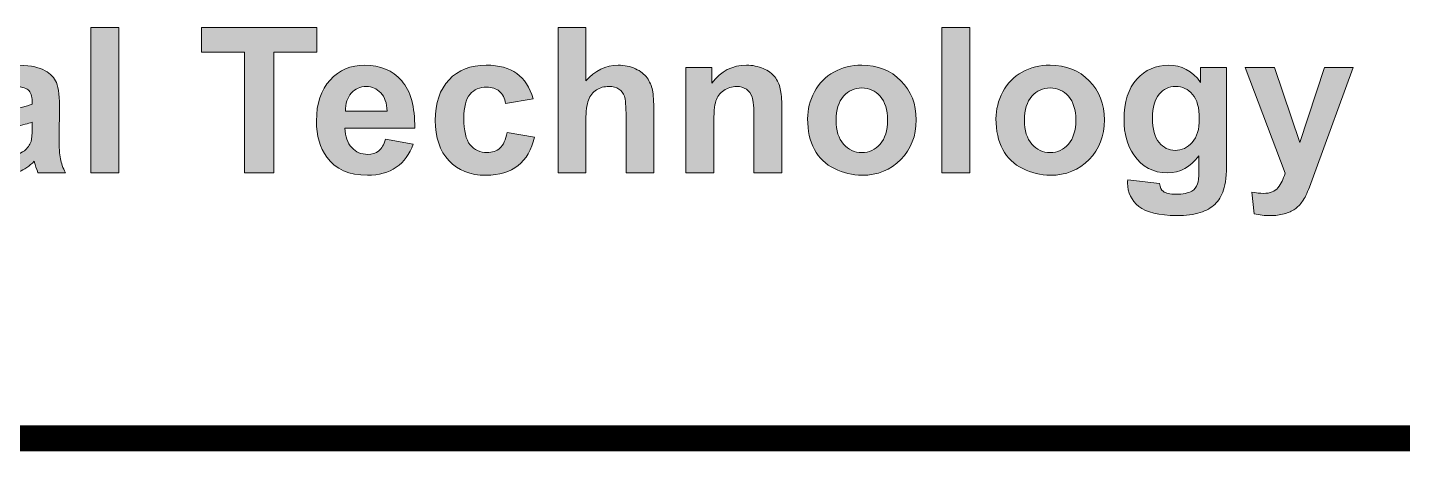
# Model space of a CAD drawing. Extents: x 148 to 221443, y -36682 to 6758.
# Drawn here: x 86883.9 to 87201.2, y -36085.2 to -35987.5 of the extents above; entities that cross this region are included whole.
import ezdxf

# ---------------------------------------------------------------- set-up
doc = ezdxf.new("R2010")
doc.units = 0
doc.header["$LTSCALE"] = 10
doc.header["$MEASUREMENT"] = 0
doc.layers.add('图层 1', color=7, linetype='Continuous')
doc.layers.add('图框层', color=7, linetype='Continuous', lineweight=15)

# ---------------------------------------------------------------- blocks, each defined once
blk = doc.blocks.new('block 6')
at = {"layer": '图层 1', "true_color": 0x0f208a}
h = blk.add_hatch(color=166, dxfattribs=at)
h.dxf.hatch_style = 2
h.paths.add_polyline_path([(117.188, -152.306), (117.188, -150.543), (117.526, -150.543), (117.526, -152.306)])
h = blk.add_hatch(color=166, dxfattribs=at)
h.dxf.hatch_style = 2
h.paths.add_polyline_path([(119.055, -152.306), (119.055, -150.841), (118.531, -150.841), (118.531, -150.543), (119.933, -150.543), (119.933, -150.841), (119.41, -150.841), (119.41, -152.306)])
h = blk.add_hatch(color=166, dxfattribs=at)
h.dxf.hatch_style = 2
edge = h.paths.add_edge_path()
edge.add_spline(control_points=[(123.201, -150.543), (123.201, -150.543), (123.201, -151.191), (123.201, -151.191), (123.31, -151.064), (123.441, -151), (123.592, -151), (123.67, -151), (123.74, -151.014), (123.802, -151.043), (123.865, -151.072), (123.912, -151.109), (123.944, -151.154), (123.975, -151.199), (123.997, -151.249), (124.009, -151.303), (124.02, -151.358), (124.026, -151.442), (124.026, -151.557), (124.026, -151.557), (124.026, -152.306), (124.026, -152.306), (124.026, -152.306), (123.688, -152.306), (123.688, -152.306), (123.688, -152.306), (123.688, -151.631), (123.688, -151.631), (123.688, -151.497), (123.682, -151.412), (123.669, -151.376), (123.656, -151.34), (123.633, -151.311), (123.601, -151.29), (123.568, -151.269), (123.528, -151.258), (123.479, -151.258), (123.423, -151.258), (123.372, -151.272), (123.328, -151.299), (123.284, -151.327), (123.252, -151.368), (123.232, -151.423), (123.211, -151.477), (123.201, -151.559), (123.201, -151.666), (123.201, -151.666), (123.201, -152.306), (123.201, -152.306), (123.201, -152.306), (122.863, -152.306), (122.863, -152.306), (122.863, -152.306), (122.863, -150.543), (122.863, -150.543), (122.863, -150.543), (123.201, -150.543), (123.201, -150.543)], knot_values=[0, 0, 0, 0, 1, 1, 1, 2, 2, 2, 3, 3, 3, 4, 4, 4, 5, 5, 5, 6, 6, 6, 7, 7, 7, 8, 8, 8, 9, 9, 9, 10, 10, 10, 11, 11, 11, 12, 12, 12, 13, 13, 13, 14, 14, 14, 15, 15, 15, 16, 16, 16, 17, 17, 17, 18, 18, 18, 19, 19, 19, 19], degree=3, periodic=0)
h = blk.add_hatch(color=166, dxfattribs=at)
h.dxf.hatch_style = 2
h.paths.add_polyline_path([(127.525, -152.306), (127.525, -150.543), (127.863, -150.543), (127.863, -152.306)])
h = blk.add_hatch(color=166, dxfattribs=at)
h.dxf.hatch_style = 2
edge = h.paths.add_edge_path()
edge.add_spline(control_points=[(116.022, -151.418), (116.022, -151.418), (115.715, -151.363), (115.715, -151.363), (115.749, -151.24), (115.809, -151.148), (115.893, -151.089), (115.977, -151.03), (116.102, -151), (116.268, -151), (116.419, -151), (116.531, -151.018), (116.605, -151.053), (116.678, -151.089), (116.731, -151.134), (116.76, -151.189), (116.791, -151.244), (116.806, -151.345), (116.806, -151.492), (116.806, -151.492), (116.802, -151.886), (116.802, -151.886), (116.802, -151.998), (116.807, -152.081), (116.818, -152.135), (116.829, -152.188), (116.849, -152.245), (116.879, -152.306), (116.879, -152.306), (116.545, -152.306), (116.545, -152.306), (116.536, -152.284), (116.525, -152.25), (116.512, -152.206), (116.507, -152.186), (116.503, -152.173), (116.5, -152.166), (116.443, -152.223), (116.381, -152.265), (116.315, -152.293), (116.249, -152.321), (116.179, -152.335), (116.105, -152.335), (115.973, -152.335), (115.87, -152.299), (115.794, -152.228), (115.718, -152.156), (115.68, -152.066), (115.68, -151.957), (115.68, -151.885), (115.697, -151.821), (115.732, -151.764), (115.766, -151.708), (115.814, -151.664), (115.876, -151.634), (115.939, -151.604), (116.028, -151.578), (116.146, -151.555), (116.304, -151.526), (116.413, -151.498), (116.474, -151.473), (116.474, -151.473), (116.474, -151.439), (116.474, -151.439), (116.474, -151.374), (116.458, -151.328), (116.426, -151.3), (116.394, -151.272), (116.333, -151.258), (116.244, -151.258), (116.184, -151.258), (116.137, -151.27), (116.103, -151.294), (116.07, -151.318), (116.043, -151.359), (116.022, -151.418)], knot_values=[0, 0, 0, 0, 1, 1, 1, 2, 2, 2, 3, 3, 3, 4, 4, 4, 5, 5, 5, 6, 6, 6, 7, 7, 7, 8, 8, 8, 9, 9, 9, 10, 10, 10, 11, 11, 11, 12, 12, 12, 13, 13, 13, 14, 14, 14, 15, 15, 15, 16, 16, 16, 17, 17, 17, 18, 18, 18, 19, 19, 19, 20, 20, 20, 21, 21, 21, 22, 22, 22, 23, 23, 23, 24, 24, 24, 25, 25, 25, 25], degree=3, periodic=0)
edge = h.paths.add_edge_path()
edge.add_spline(control_points=[(116.474, -151.692), (116.43, -151.707), (116.362, -151.724), (116.268, -151.744), (116.174, -151.764), (116.113, -151.784), (116.084, -151.803), (116.04, -151.834), (116.018, -151.874), (116.018, -151.923), (116.018, -151.969), (116.036, -152.011), (116.071, -152.045), (116.106, -152.08), (116.151, -152.097), (116.206, -152.097), (116.266, -152.097), (116.325, -152.077), (116.38, -152.037), (116.421, -152.006), (116.448, -151.969), (116.461, -151.925), (116.469, -151.896), (116.474, -151.841), (116.474, -151.76), (116.474, -151.76), (116.474, -151.692), (116.474, -151.692)], knot_values=[0, 0, 0, 0, 1, 1, 1, 2, 2, 2, 3, 3, 3, 4, 4, 4, 5, 5, 5, 6, 6, 6, 7, 7, 7, 8, 8, 8, 9, 9, 9, 9], degree=3, periodic=0)
h = blk.add_hatch(color=166, dxfattribs=at)
h.dxf.hatch_style = 2
edge = h.paths.add_edge_path()
edge.add_spline(control_points=[(120.766, -151.899), (120.766, -151.899), (121.103, -151.956), (121.103, -151.956), (121.059, -152.08), (120.991, -152.173), (120.898, -152.238), (120.804, -152.303), (120.687, -152.335), (120.547, -152.335), (120.325, -152.335), (120.161, -152.262), (120.054, -152.117), (119.97, -152.001), (119.928, -151.854), (119.928, -151.677), (119.928, -151.465), (119.983, -151.3), (120.094, -151.18), (120.204, -151.06), (120.344, -151), (120.514, -151), (120.703, -151), (120.853, -151.063), (120.963, -151.188), (121.073, -151.313), (121.125, -151.506), (121.121, -151.765), (121.121, -151.765), (120.274, -151.765), (120.274, -151.765), (120.277, -151.865), (120.304, -151.943), (120.356, -151.999), (120.408, -152.054), (120.473, -152.082), (120.551, -152.082), (120.604, -152.082), (120.648, -152.068), (120.684, -152.039), (120.72, -152.01), (120.747, -151.964), (120.766, -151.899)], knot_values=[0, 0, 0, 0, 1, 1, 1, 2, 2, 2, 3, 3, 3, 4, 4, 4, 5, 5, 5, 6, 6, 6, 7, 7, 7, 8, 8, 8, 9, 9, 9, 10, 10, 10, 11, 11, 11, 12, 12, 12, 13, 13, 13, 14, 14, 14, 14], degree=3, periodic=0)
edge = h.paths.add_edge_path()
edge.add_spline(control_points=[(120.785, -151.558), (120.783, -151.46), (120.757, -151.386), (120.709, -151.335), (120.661, -151.284), (120.603, -151.258), (120.534, -151.258), (120.46, -151.258), (120.399, -151.285), (120.351, -151.339), (120.303, -151.393), (120.279, -151.466), (120.28, -151.558), (120.28, -151.558), (120.785, -151.558), (120.785, -151.558)], knot_values=[0, 0, 0, 0, 1, 1, 1, 2, 2, 2, 3, 3, 3, 4, 4, 4, 5, 5, 5, 5], degree=3, periodic=0)
h = blk.add_hatch(color=166, dxfattribs=at)
h.dxf.hatch_style = 2
edge = h.paths.add_edge_path()
edge.add_spline(control_points=[(122.559, -151.406), (122.559, -151.406), (122.226, -151.466), (122.226, -151.466), (122.214, -151.4), (122.189, -151.35), (122.149, -151.316), (122.11, -151.282), (122.058, -151.266), (121.995, -151.266), (121.911, -151.266), (121.843, -151.295), (121.793, -151.353), (121.743, -151.411), (121.718, -151.508), (121.718, -151.644), (121.718, -151.796), (121.743, -151.903), (121.794, -151.966), (121.845, -152.028), (121.914, -152.06), (122, -152.06), (122.064, -152.06), (122.116, -152.041), (122.157, -152.005), (122.198, -151.968), (122.227, -151.905), (122.244, -151.816), (122.244, -151.816), (122.576, -151.873), (122.576, -151.873), (122.541, -152.025), (122.475, -152.14), (122.377, -152.218), (122.28, -152.296), (122.148, -152.335), (121.984, -152.335), (121.797, -152.335), (121.648, -152.276), (121.537, -152.158), (121.426, -152.04), (121.371, -151.877), (121.371, -151.669), (121.371, -151.458), (121.427, -151.293), (121.538, -151.176), (121.649, -151.058), (121.8, -151), (121.99, -151), (122.146, -151), (122.269, -151.033), (122.361, -151.101), (122.453, -151.167), (122.519, -151.269), (122.559, -151.406)], knot_values=[0, 0, 0, 0, 1, 1, 1, 2, 2, 2, 3, 3, 3, 4, 4, 4, 5, 5, 5, 6, 6, 6, 7, 7, 7, 8, 8, 8, 9, 9, 9, 10, 10, 10, 11, 11, 11, 12, 12, 12, 13, 13, 13, 14, 14, 14, 15, 15, 15, 16, 16, 16, 17, 17, 17, 18, 18, 18, 18], degree=3, periodic=0)
h = blk.add_hatch(color=166, dxfattribs=at)
h.dxf.hatch_style = 2
edge = h.paths.add_edge_path()
edge.add_spline(control_points=[(125.58, -152.306), (125.58, -152.306), (125.242, -152.306), (125.242, -152.306), (125.242, -152.306), (125.242, -151.654), (125.242, -151.654), (125.242, -151.516), (125.235, -151.427), (125.22, -151.386), (125.206, -151.346), (125.182, -151.315), (125.15, -151.292), (125.117, -151.27), (125.078, -151.258), (125.033, -151.258), (124.974, -151.258), (124.921, -151.274), (124.875, -151.307), (124.828, -151.339), (124.797, -151.381), (124.779, -151.434), (124.762, -151.487), (124.753, -151.585), (124.753, -151.728), (124.753, -151.728), (124.753, -152.306), (124.753, -152.306), (124.753, -152.306), (124.415, -152.306), (124.415, -152.306), (124.415, -152.306), (124.415, -151.029), (124.415, -151.029), (124.415, -151.029), (124.73, -151.029), (124.73, -151.029), (124.73, -151.029), (124.73, -151.216), (124.73, -151.216), (124.841, -151.072), (124.981, -151), (125.15, -151), (125.225, -151), (125.293, -151.013), (125.355, -151.04), (125.417, -151.067), (125.463, -151.101), (125.495, -151.143), (125.527, -151.185), (125.549, -151.232), (125.561, -151.285), (125.574, -151.338), (125.58, -151.413), (125.58, -151.512), (125.58, -151.512), (125.58, -152.306), (125.58, -152.306)], knot_values=[0, 0, 0, 0, 1, 1, 1, 2, 2, 2, 3, 3, 3, 4, 4, 4, 5, 5, 5, 6, 6, 6, 7, 7, 7, 8, 8, 8, 9, 9, 9, 10, 10, 10, 11, 11, 11, 12, 12, 12, 13, 13, 13, 14, 14, 14, 15, 15, 15, 16, 16, 16, 17, 17, 17, 18, 18, 18, 19, 19, 19, 19], degree=3, periodic=0)
h = blk.add_hatch(color=166, dxfattribs=at)
h.dxf.hatch_style = 2
edge = h.paths.add_edge_path()
edge.add_spline(control_points=[(125.893, -151.649), (125.893, -151.537), (125.921, -151.428), (125.976, -151.323), (126.032, -151.218), (126.11, -151.138), (126.212, -151.083), (126.313, -151.027), (126.426, -151), (126.551, -151), (126.744, -151), (126.903, -151.063), (127.026, -151.188), (127.15, -151.313), (127.212, -151.472), (127.212, -151.664), (127.212, -151.857), (127.15, -152.017), (127.025, -152.144), (126.9, -152.271), (126.743, -152.335), (126.554, -152.335), (126.437, -152.335), (126.325, -152.308), (126.219, -152.255), (126.113, -152.203), (126.032, -152.125), (125.976, -152.023), (125.921, -151.92), (125.893, -151.796), (125.893, -151.649)], knot_values=[0, 0, 0, 0, 1, 1, 1, 2, 2, 2, 3, 3, 3, 4, 4, 4, 5, 5, 5, 6, 6, 6, 7, 7, 7, 8, 8, 8, 9, 9, 9, 10, 10, 10, 10], degree=3, periodic=0)
edge = h.paths.add_edge_path()
edge.add_spline(control_points=[(126.24, -151.668), (126.24, -151.794), (126.27, -151.891), (126.33, -151.958), (126.39, -152.026), (126.464, -152.06), (126.553, -152.06), (126.641, -152.06), (126.715, -152.026), (126.775, -151.958), (126.834, -151.891), (126.864, -151.793), (126.864, -151.665), (126.864, -151.54), (126.834, -151.444), (126.775, -151.376), (126.715, -151.309), (126.641, -151.276), (126.553, -151.276), (126.464, -151.276), (126.39, -151.309), (126.33, -151.376), (126.27, -151.444), (126.24, -151.541), (126.24, -151.668)], knot_values=[0, 0, 0, 0, 1, 1, 1, 2, 2, 2, 3, 3, 3, 4, 4, 4, 5, 5, 5, 6, 6, 6, 7, 7, 7, 8, 8, 8, 8], degree=3, periodic=0)
h = blk.add_hatch(color=166, dxfattribs=at)
h.dxf.hatch_style = 2
edge = h.paths.add_edge_path()
edge.add_spline(control_points=[(128.181, -151.649), (128.181, -151.537), (128.209, -151.428), (128.264, -151.323), (128.319, -151.218), (128.397, -151.138), (128.499, -151.083), (128.601, -151.027), (128.714, -151), (128.839, -151), (129.032, -151), (129.19, -151.063), (129.314, -151.188), (129.437, -151.313), (129.499, -151.472), (129.499, -151.664), (129.499, -151.857), (129.437, -152.017), (129.312, -152.144), (129.187, -152.271), (129.031, -152.335), (128.841, -152.335), (128.724, -152.335), (128.612, -152.308), (128.506, -152.255), (128.4, -152.203), (128.319, -152.125), (128.264, -152.023), (128.209, -151.92), (128.181, -151.796), (128.181, -151.649)], knot_values=[0, 0, 0, 0, 1, 1, 1, 2, 2, 2, 3, 3, 3, 4, 4, 4, 5, 5, 5, 6, 6, 6, 7, 7, 7, 8, 8, 8, 9, 9, 9, 10, 10, 10, 10], degree=3, periodic=0)
edge = h.paths.add_edge_path()
edge.add_spline(control_points=[(128.527, -151.668), (128.527, -151.794), (128.557, -151.891), (128.617, -151.958), (128.678, -152.026), (128.751, -152.06), (128.84, -152.06), (128.928, -152.06), (129.002, -152.026), (129.062, -151.958), (129.121, -151.891), (129.151, -151.793), (129.151, -151.665), (129.151, -151.54), (129.121, -151.444), (129.062, -151.376), (129.002, -151.309), (128.928, -151.276), (128.84, -151.276), (128.751, -151.276), (128.678, -151.309), (128.617, -151.376), (128.557, -151.444), (128.527, -151.541), (128.527, -151.668)], knot_values=[0, 0, 0, 0, 1, 1, 1, 2, 2, 2, 3, 3, 3, 4, 4, 4, 5, 5, 5, 6, 6, 6, 7, 7, 7, 8, 8, 8, 8], degree=3, periodic=0)
h = blk.add_hatch(color=166, dxfattribs=at)
h.dxf.hatch_style = 2
edge = h.paths.add_edge_path()
edge.add_spline(control_points=[(129.782, -152.39), (129.782, -152.39), (130.167, -152.437), (130.167, -152.437), (130.174, -152.482), (130.189, -152.513), (130.212, -152.53), (130.244, -152.554), (130.295, -152.566), (130.364, -152.566), (130.452, -152.566), (130.518, -152.552), (130.562, -152.526), (130.592, -152.508), (130.614, -152.48), (130.629, -152.441), (130.64, -152.412), (130.645, -152.361), (130.645, -152.286), (130.645, -152.286), (130.645, -152.099), (130.645, -152.099), (130.544, -152.237), (130.417, -152.306), (130.263, -152.306), (130.091, -152.306), (129.955, -152.233), (129.855, -152.088), (129.776, -151.973), (129.737, -151.831), (129.737, -151.66), (129.737, -151.446), (129.788, -151.282), (129.892, -151.169), (129.994, -151.056), (130.123, -151), (130.276, -151), (130.434, -151), (130.564, -151.069), (130.667, -151.208), (130.667, -151.208), (130.667, -151.029), (130.667, -151.029), (130.667, -151.029), (130.983, -151.029), (130.983, -151.029), (130.983, -151.029), (130.983, -152.175), (130.983, -152.175), (130.983, -152.326), (130.97, -152.438), (130.946, -152.513), (130.921, -152.587), (130.886, -152.646), (130.841, -152.688), (130.796, -152.731), (130.736, -152.764), (130.661, -152.788), (130.586, -152.812), (130.491, -152.824), (130.377, -152.824), (130.161, -152.824), (130.007, -152.787), (129.916, -152.713), (129.826, -152.639), (129.78, -152.545), (129.78, -152.431), (129.78, -152.42), (129.781, -152.406), (129.782, -152.39)], knot_values=[0, 0, 0, 0, 1, 1, 1, 2, 2, 2, 3, 3, 3, 4, 4, 4, 5, 5, 5, 6, 6, 6, 7, 7, 7, 8, 8, 8, 9, 9, 9, 10, 10, 10, 11, 11, 11, 12, 12, 12, 13, 13, 13, 14, 14, 14, 15, 15, 15, 16, 16, 16, 17, 17, 17, 18, 18, 18, 19, 19, 19, 20, 20, 20, 21, 21, 21, 22, 22, 22, 23, 23, 23, 23], degree=3, periodic=0)
edge = h.paths.add_edge_path()
edge.add_spline(control_points=[(130.083, -151.641), (130.083, -151.776), (130.11, -151.876), (130.162, -151.938), (130.215, -152.002), (130.279, -152.033), (130.356, -152.033), (130.439, -152.033), (130.508, -152.001), (130.566, -151.936), (130.623, -151.872), (130.651, -151.776), (130.651, -151.649), (130.651, -151.517), (130.624, -151.419), (130.569, -151.355), (130.515, -151.291), (130.446, -151.258), (130.362, -151.258), (130.281, -151.258), (130.215, -151.29), (130.162, -151.353), (130.11, -151.416), (130.083, -151.512), (130.083, -151.641)], knot_values=[0, 0, 0, 0, 1, 1, 1, 2, 2, 2, 3, 3, 3, 4, 4, 4, 5, 5, 5, 6, 6, 6, 7, 7, 7, 8, 8, 8, 8], degree=3, periodic=0)
h = blk.add_hatch(color=166, dxfattribs=at)
h.dxf.hatch_style = 2
edge = h.paths.add_edge_path()
edge.add_spline(control_points=[(131.206, -151.029), (131.206, -151.029), (131.566, -151.029), (131.566, -151.029), (131.566, -151.029), (131.872, -151.936), (131.872, -151.936), (131.872, -151.936), (132.17, -151.029), (132.17, -151.029), (132.17, -151.029), (132.52, -151.029), (132.52, -151.029), (132.52, -151.029), (132.069, -152.258), (132.069, -152.258), (132.069, -152.258), (131.988, -152.48), (131.988, -152.48), (131.959, -152.555), (131.931, -152.612), (131.904, -152.651), (131.877, -152.69), (131.846, -152.722), (131.811, -152.747), (131.776, -152.771), (131.733, -152.79), (131.682, -152.804), (131.631, -152.818), (131.574, -152.824), (131.51, -152.824), (131.445, -152.824), (131.381, -152.818), (131.318, -152.804), (131.318, -152.804), (131.288, -152.539), (131.288, -152.539), (131.342, -152.55), (131.389, -152.555), (131.431, -152.555), (131.51, -152.555), (131.568, -152.532), (131.606, -152.486), (131.643, -152.44), (131.672, -152.381), (131.692, -152.31), (131.692, -152.31), (131.206, -151.029), (131.206, -151.029)], knot_values=[0, 0, 0, 0, 1, 1, 1, 2, 2, 2, 3, 3, 3, 4, 4, 4, 5, 5, 5, 6, 6, 6, 7, 7, 7, 8, 8, 8, 9, 9, 9, 10, 10, 10, 11, 11, 11, 12, 12, 12, 13, 13, 13, 14, 14, 14, 15, 15, 15, 16, 16, 16, 16], degree=3, periodic=0)
at = {"layer": '图层 1', "lineweight": 0}
for points in [[(117.188, -152.306), (117.188, -150.543), (117.526, -150.543), (117.526, -152.306), (117.188, -152.306)], [(119.055, -152.306), (119.055, -150.841), (118.531, -150.841), (118.531, -150.543), (119.933, -150.543), (119.933, -150.841), (119.41, -150.841), (119.41, -152.306), (119.055, -152.306)], [(127.525, -152.306), (127.525, -150.543), (127.863, -150.543), (127.863, -152.306), (127.525, -152.306)]]:
    blk.add_lwpolyline(points, dxfattribs=at)
for points, knots in [([(123.201, -150.543), (123.201, -150.543), (123.201, -151.191), (123.201, -151.191), (123.31, -151.064), (123.441, -151), (123.592, -151), (123.67, -151), (123.74, -151.014), (123.802, -151.043), (123.865, -151.072), (123.912, -151.109), (123.944, -151.154), (123.975, -151.199), (123.997, -151.249), (124.009, -151.303), (124.02, -151.358), (124.026, -151.442), (124.026, -151.557), (124.026, -151.557), (124.026, -152.306), (124.026, -152.306), (124.026, -152.306), (123.688, -152.306), (123.688, -152.306), (123.688, -152.306), (123.688, -151.631), (123.688, -151.631), (123.688, -151.497), (123.682, -151.412), (123.669, -151.376), (123.656, -151.34), (123.633, -151.311), (123.601, -151.29), (123.568, -151.269), (123.528, -151.258), (123.479, -151.258), (123.423, -151.258), (123.372, -151.272), (123.328, -151.299), (123.284, -151.327), (123.252, -151.368), (123.232, -151.423), (123.211, -151.477), (123.201, -151.559), (123.201, -151.666), (123.201, -151.666), (123.201, -152.306), (123.201, -152.306), (123.201, -152.306), (122.863, -152.306), (122.863, -152.306), (122.863, -152.306), (122.863, -150.543), (122.863, -150.543), (122.863, -150.543), (123.201, -150.543), (123.201, -150.543)], [0, 0, 0, 0, 1, 1, 1, 2, 2, 2, 3, 3, 3, 4, 4, 4, 5, 5, 5, 6, 6, 6, 7, 7, 7, 8, 8, 8, 9, 9, 9, 10, 10, 10, 11, 11, 11, 12, 12, 12, 13, 13, 13, 14, 14, 14, 15, 15, 15, 16, 16, 16, 17, 17, 17, 18, 18, 18, 19, 19, 19, 19]), ([(116.022, -151.418), (116.022, -151.418), (115.715, -151.363), (115.715, -151.363), (115.749, -151.24), (115.809, -151.148), (115.893, -151.089), (115.977, -151.03), (116.102, -151), (116.268, -151), (116.419, -151), (116.531, -151.018), (116.605, -151.053), (116.678, -151.089), (116.731, -151.134), (116.76, -151.189), (116.791, -151.244), (116.806, -151.345), (116.806, -151.492), (116.806, -151.492), (116.802, -151.886), (116.802, -151.886), (116.802, -151.998), (116.807, -152.081), (116.818, -152.135), (116.829, -152.188), (116.849, -152.245), (116.879, -152.306), (116.879, -152.306), (116.545, -152.306), (116.545, -152.306), (116.536, -152.284), (116.525, -152.25), (116.512, -152.206), (116.507, -152.186), (116.503, -152.173), (116.5, -152.166), (116.443, -152.223), (116.381, -152.265), (116.315, -152.293), (116.249, -152.321), (116.179, -152.335), (116.105, -152.335), (115.973, -152.335), (115.87, -152.299), (115.794, -152.228), (115.718, -152.156), (115.68, -152.066), (115.68, -151.957), (115.68, -151.885), (115.697, -151.821), (115.732, -151.764), (115.766, -151.708), (115.814, -151.664), (115.876, -151.634), (115.939, -151.604), (116.028, -151.578), (116.146, -151.555), (116.304, -151.526), (116.413, -151.498), (116.474, -151.473), (116.474, -151.473), (116.474, -151.439), (116.474, -151.439), (116.474, -151.374), (116.458, -151.328), (116.426, -151.3), (116.394, -151.272), (116.333, -151.258), (116.244, -151.258), (116.184, -151.258), (116.137, -151.27), (116.103, -151.294), (116.07, -151.318), (116.043, -151.359), (116.022, -151.418)], [0, 0, 0, 0, 1, 1, 1, 2, 2, 2, 3, 3, 3, 4, 4, 4, 5, 5, 5, 6, 6, 6, 7, 7, 7, 8, 8, 8, 9, 9, 9, 10, 10, 10, 11, 11, 11, 12, 12, 12, 13, 13, 13, 14, 14, 14, 15, 15, 15, 16, 16, 16, 17, 17, 17, 18, 18, 18, 19, 19, 19, 20, 20, 20, 21, 21, 21, 22, 22, 22, 23, 23, 23, 24, 24, 24, 25, 25, 25, 25]), ([(120.766, -151.899), (120.766, -151.899), (121.103, -151.956), (121.103, -151.956), (121.059, -152.08), (120.991, -152.173), (120.898, -152.238), (120.804, -152.303), (120.687, -152.335), (120.547, -152.335), (120.325, -152.335), (120.161, -152.262), (120.054, -152.117), (119.97, -152.001), (119.928, -151.854), (119.928, -151.677), (119.928, -151.465), (119.983, -151.3), (120.094, -151.18), (120.204, -151.06), (120.344, -151), (120.514, -151), (120.703, -151), (120.853, -151.063), (120.963, -151.188), (121.073, -151.313), (121.125, -151.506), (121.121, -151.765), (121.121, -151.765), (120.274, -151.765), (120.274, -151.765), (120.277, -151.865), (120.304, -151.943), (120.356, -151.999), (120.408, -152.054), (120.473, -152.082), (120.551, -152.082), (120.604, -152.082), (120.648, -152.068), (120.684, -152.039), (120.72, -152.01), (120.747, -151.964), (120.766, -151.899)], [0, 0, 0, 0, 1, 1, 1, 2, 2, 2, 3, 3, 3, 4, 4, 4, 5, 5, 5, 6, 6, 6, 7, 7, 7, 8, 8, 8, 9, 9, 9, 10, 10, 10, 11, 11, 11, 12, 12, 12, 13, 13, 13, 14, 14, 14, 14]), ([(122.559, -151.406), (122.559, -151.406), (122.226, -151.466), (122.226, -151.466), (122.214, -151.4), (122.189, -151.35), (122.149, -151.316), (122.11, -151.282), (122.058, -151.266), (121.995, -151.266), (121.911, -151.266), (121.843, -151.295), (121.793, -151.353), (121.743, -151.411), (121.718, -151.508), (121.718, -151.644), (121.718, -151.796), (121.743, -151.903), (121.794, -151.966), (121.845, -152.028), (121.914, -152.06), (122, -152.06), (122.064, -152.06), (122.116, -152.041), (122.157, -152.005), (122.198, -151.968), (122.227, -151.905), (122.244, -151.816), (122.244, -151.816), (122.576, -151.873), (122.576, -151.873), (122.541, -152.025), (122.475, -152.14), (122.377, -152.218), (122.28, -152.296), (122.148, -152.335), (121.984, -152.335), (121.797, -152.335), (121.648, -152.276), (121.537, -152.158), (121.426, -152.04), (121.371, -151.877), (121.371, -151.669), (121.371, -151.458), (121.427, -151.293), (121.538, -151.176), (121.649, -151.058), (121.8, -151), (121.99, -151), (122.146, -151), (122.269, -151.033), (122.361, -151.101), (122.453, -151.167), (122.519, -151.269), (122.559, -151.406)], [0, 0, 0, 0, 1, 1, 1, 2, 2, 2, 3, 3, 3, 4, 4, 4, 5, 5, 5, 6, 6, 6, 7, 7, 7, 8, 8, 8, 9, 9, 9, 10, 10, 10, 11, 11, 11, 12, 12, 12, 13, 13, 13, 14, 14, 14, 15, 15, 15, 16, 16, 16, 17, 17, 17, 18, 18, 18, 18]), ([(125.58, -152.306), (125.58, -152.306), (125.242, -152.306), (125.242, -152.306), (125.242, -152.306), (125.242, -151.654), (125.242, -151.654), (125.242, -151.516), (125.235, -151.427), (125.22, -151.386), (125.206, -151.346), (125.182, -151.315), (125.15, -151.292), (125.117, -151.27), (125.078, -151.258), (125.033, -151.258), (124.974, -151.258), (124.921, -151.274), (124.875, -151.307), (124.828, -151.339), (124.797, -151.381), (124.779, -151.434), (124.762, -151.487), (124.753, -151.585), (124.753, -151.728), (124.753, -151.728), (124.753, -152.306), (124.753, -152.306), (124.753, -152.306), (124.415, -152.306), (124.415, -152.306), (124.415, -152.306), (124.415, -151.029), (124.415, -151.029), (124.415, -151.029), (124.73, -151.029), (124.73, -151.029), (124.73, -151.029), (124.73, -151.216), (124.73, -151.216), (124.841, -151.072), (124.981, -151), (125.15, -151), (125.225, -151), (125.293, -151.013), (125.355, -151.04), (125.417, -151.067), (125.463, -151.101), (125.495, -151.143), (125.527, -151.185), (125.549, -151.232), (125.561, -151.285), (125.574, -151.338), (125.58, -151.413), (125.58, -151.512), (125.58, -151.512), (125.58, -152.306), (125.58, -152.306)], [0, 0, 0, 0, 1, 1, 1, 2, 2, 2, 3, 3, 3, 4, 4, 4, 5, 5, 5, 6, 6, 6, 7, 7, 7, 8, 8, 8, 9, 9, 9, 10, 10, 10, 11, 11, 11, 12, 12, 12, 13, 13, 13, 14, 14, 14, 15, 15, 15, 16, 16, 16, 17, 17, 17, 18, 18, 18, 19, 19, 19, 19]), ([(125.893, -151.649), (125.893, -151.537), (125.921, -151.428), (125.976, -151.323), (126.032, -151.218), (126.11, -151.138), (126.212, -151.083), (126.313, -151.027), (126.426, -151), (126.551, -151), (126.744, -151), (126.903, -151.063), (127.026, -151.188), (127.15, -151.313), (127.212, -151.472), (127.212, -151.664), (127.212, -151.857), (127.15, -152.017), (127.025, -152.144), (126.9, -152.271), (126.743, -152.335), (126.554, -152.335), (126.437, -152.335), (126.325, -152.308), (126.219, -152.255), (126.113, -152.203), (126.032, -152.125), (125.976, -152.023), (125.921, -151.92), (125.893, -151.796), (125.893, -151.649)], [0, 0, 0, 0, 1, 1, 1, 2, 2, 2, 3, 3, 3, 4, 4, 4, 5, 5, 5, 6, 6, 6, 7, 7, 7, 8, 8, 8, 9, 9, 9, 10, 10, 10, 10]), ([(128.181, -151.649), (128.181, -151.537), (128.209, -151.428), (128.264, -151.323), (128.319, -151.218), (128.397, -151.138), (128.499, -151.083), (128.601, -151.027), (128.714, -151), (128.839, -151), (129.032, -151), (129.19, -151.063), (129.314, -151.188), (129.437, -151.313), (129.499, -151.472), (129.499, -151.664), (129.499, -151.857), (129.437, -152.017), (129.312, -152.144), (129.187, -152.271), (129.031, -152.335), (128.841, -152.335), (128.724, -152.335), (128.612, -152.308), (128.506, -152.255), (128.4, -152.203), (128.319, -152.125), (128.264, -152.023), (128.209, -151.92), (128.181, -151.796), (128.181, -151.649)], [0, 0, 0, 0, 1, 1, 1, 2, 2, 2, 3, 3, 3, 4, 4, 4, 5, 5, 5, 6, 6, 6, 7, 7, 7, 8, 8, 8, 9, 9, 9, 10, 10, 10, 10]), ([(129.782, -152.39), (129.782, -152.39), (130.167, -152.437), (130.167, -152.437), (130.174, -152.482), (130.189, -152.513), (130.212, -152.53), (130.244, -152.554), (130.295, -152.566), (130.364, -152.566), (130.452, -152.566), (130.518, -152.552), (130.562, -152.526), (130.592, -152.508), (130.614, -152.48), (130.629, -152.441), (130.64, -152.412), (130.645, -152.361), (130.645, -152.286), (130.645, -152.286), (130.645, -152.099), (130.645, -152.099), (130.544, -152.237), (130.417, -152.306), (130.263, -152.306), (130.091, -152.306), (129.955, -152.233), (129.855, -152.088), (129.776, -151.973), (129.737, -151.831), (129.737, -151.66), (129.737, -151.446), (129.788, -151.282), (129.892, -151.169), (129.994, -151.056), (130.123, -151), (130.276, -151), (130.434, -151), (130.564, -151.069), (130.667, -151.208), (130.667, -151.208), (130.667, -151.029), (130.667, -151.029), (130.667, -151.029), (130.983, -151.029), (130.983, -151.029), (130.983, -151.029), (130.983, -152.175), (130.983, -152.175), (130.983, -152.326), (130.97, -152.438), (130.946, -152.513), (130.921, -152.587), (130.886, -152.646), (130.841, -152.688), (130.796, -152.731), (130.736, -152.764), (130.661, -152.788), (130.586, -152.812), (130.491, -152.824), (130.377, -152.824), (130.161, -152.824), (130.007, -152.787), (129.916, -152.713), (129.826, -152.639), (129.78, -152.545), (129.78, -152.431), (129.78, -152.42), (129.781, -152.406), (129.782, -152.39)], [0, 0, 0, 0, 1, 1, 1, 2, 2, 2, 3, 3, 3, 4, 4, 4, 5, 5, 5, 6, 6, 6, 7, 7, 7, 8, 8, 8, 9, 9, 9, 10, 10, 10, 11, 11, 11, 12, 12, 12, 13, 13, 13, 14, 14, 14, 15, 15, 15, 16, 16, 16, 17, 17, 17, 18, 18, 18, 19, 19, 19, 20, 20, 20, 21, 21, 21, 22, 22, 22, 23, 23, 23, 23]), ([(131.206, -151.029), (131.206, -151.029), (131.566, -151.029), (131.566, -151.029), (131.566, -151.029), (131.872, -151.936), (131.872, -151.936), (131.872, -151.936), (132.17, -151.029), (132.17, -151.029), (132.17, -151.029), (132.52, -151.029), (132.52, -151.029), (132.52, -151.029), (132.069, -152.258), (132.069, -152.258), (132.069, -152.258), (131.988, -152.48), (131.988, -152.48), (131.959, -152.555), (131.931, -152.612), (131.904, -152.651), (131.877, -152.69), (131.846, -152.722), (131.811, -152.747), (131.776, -152.771), (131.733, -152.79), (131.682, -152.804), (131.631, -152.818), (131.574, -152.824), (131.51, -152.824), (131.445, -152.824), (131.381, -152.818), (131.318, -152.804), (131.318, -152.804), (131.288, -152.539), (131.288, -152.539), (131.342, -152.55), (131.389, -152.555), (131.431, -152.555), (131.51, -152.555), (131.568, -152.532), (131.606, -152.486), (131.643, -152.44), (131.672, -152.381), (131.692, -152.31), (131.692, -152.31), (131.206, -151.029), (131.206, -151.029)], [0, 0, 0, 0, 1, 1, 1, 2, 2, 2, 3, 3, 3, 4, 4, 4, 5, 5, 5, 6, 6, 6, 7, 7, 7, 8, 8, 8, 9, 9, 9, 10, 10, 10, 11, 11, 11, 12, 12, 12, 13, 13, 13, 14, 14, 14, 15, 15, 15, 16, 16, 16, 16]), ([(120.785, -151.558), (120.783, -151.46), (120.757, -151.386), (120.709, -151.335), (120.661, -151.284), (120.603, -151.258), (120.534, -151.258), (120.46, -151.258), (120.399, -151.285), (120.351, -151.339), (120.303, -151.393), (120.279, -151.466), (120.28, -151.558), (120.28, -151.558), (120.785, -151.558), (120.785, -151.558)], [0, 0, 0, 0, 1, 1, 1, 2, 2, 2, 3, 3, 3, 4, 4, 4, 5, 5, 5, 5]), ([(126.24, -151.668), (126.24, -151.794), (126.27, -151.891), (126.33, -151.958), (126.39, -152.026), (126.464, -152.06), (126.553, -152.06), (126.641, -152.06), (126.715, -152.026), (126.775, -151.958), (126.834, -151.891), (126.864, -151.793), (126.864, -151.665), (126.864, -151.54), (126.834, -151.444), (126.775, -151.376), (126.715, -151.309), (126.641, -151.276), (126.553, -151.276), (126.464, -151.276), (126.39, -151.309), (126.33, -151.376), (126.27, -151.444), (126.24, -151.541), (126.24, -151.668)], [0, 0, 0, 0, 1, 1, 1, 2, 2, 2, 3, 3, 3, 4, 4, 4, 5, 5, 5, 6, 6, 6, 7, 7, 7, 8, 8, 8, 8]), ([(128.527, -151.668), (128.527, -151.794), (128.557, -151.891), (128.617, -151.958), (128.678, -152.026), (128.751, -152.06), (128.84, -152.06), (128.928, -152.06), (129.002, -152.026), (129.062, -151.958), (129.121, -151.891), (129.151, -151.793), (129.151, -151.665), (129.151, -151.54), (129.121, -151.444), (129.062, -151.376), (129.002, -151.309), (128.928, -151.276), (128.84, -151.276), (128.751, -151.276), (128.678, -151.309), (128.617, -151.376), (128.557, -151.444), (128.527, -151.541), (128.527, -151.668)], [0, 0, 0, 0, 1, 1, 1, 2, 2, 2, 3, 3, 3, 4, 4, 4, 5, 5, 5, 6, 6, 6, 7, 7, 7, 8, 8, 8, 8]), ([(130.083, -151.641), (130.083, -151.776), (130.11, -151.876), (130.162, -151.938), (130.215, -152.002), (130.279, -152.033), (130.356, -152.033), (130.439, -152.033), (130.508, -152.001), (130.566, -151.936), (130.623, -151.872), (130.651, -151.776), (130.651, -151.649), (130.651, -151.517), (130.624, -151.419), (130.569, -151.355), (130.515, -151.291), (130.446, -151.258), (130.362, -151.258), (130.281, -151.258), (130.215, -151.29), (130.162, -151.353), (130.11, -151.416), (130.083, -151.512), (130.083, -151.641)], [0, 0, 0, 0, 1, 1, 1, 2, 2, 2, 3, 3, 3, 4, 4, 4, 5, 5, 5, 6, 6, 6, 7, 7, 7, 8, 8, 8, 8]), ([(116.474, -151.692), (116.43, -151.707), (116.362, -151.724), (116.268, -151.744), (116.174, -151.764), (116.113, -151.784), (116.084, -151.803), (116.04, -151.834), (116.018, -151.874), (116.018, -151.923), (116.018, -151.969), (116.036, -152.011), (116.071, -152.045), (116.106, -152.08), (116.151, -152.097), (116.206, -152.097), (116.266, -152.097), (116.325, -152.077), (116.38, -152.037), (116.421, -152.006), (116.448, -151.969), (116.461, -151.925), (116.469, -151.896), (116.474, -151.841), (116.474, -151.76), (116.474, -151.76), (116.474, -151.692), (116.474, -151.692)], [0, 0, 0, 0, 1, 1, 1, 2, 2, 2, 3, 3, 3, 4, 4, 4, 5, 5, 5, 6, 6, 6, 7, 7, 7, 8, 8, 8, 9, 9, 9, 9])]:
    blk.add_open_spline(points, degree=3, knots=knots, dxfattribs=at)
blk = doc.blocks.new('block 4')
at = {"layer": '图层 1'}
blk.add_blockref('block 6', (0, 0), dxfattribs=at)
blk = doc.blocks.new('block 2')
at = {"layer": '图层 1'}
blk.add_blockref('block 4', (0, 0), dxfattribs=at)

msp = doc.modelspace()

# ---------------------------------------------------------------- linework, layer by layer
at = {"layer": '图框层', "const_width": 6}
msp.add_lwpolyline([(85619.5265, -36082.2471), (89219.5265, -36082.2471)], dxfattribs=at)

# ---------------------------------------------------------------- block references
at = {"layer": '图层 1', "xscale": 19, "yscale": 19, "zscale": 19}
msp.add_blockref('block 2', (84671.9863, -33127.2216), dxfattribs=at)

doc.saveas('drawing.dxf')
